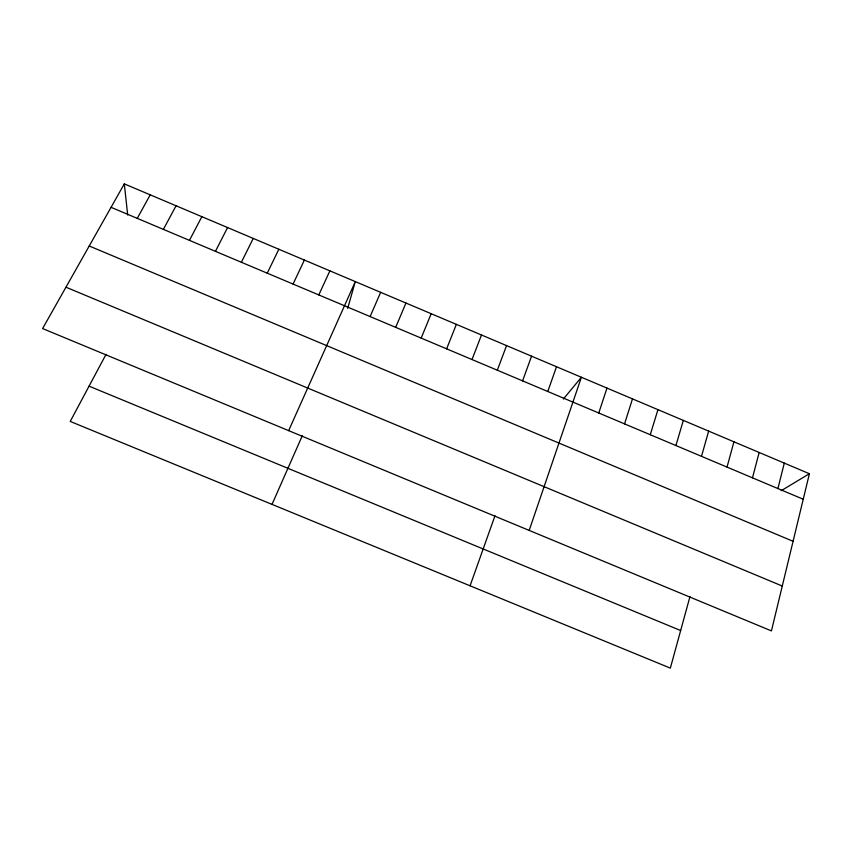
<?xml version="1.0" encoding="UTF-8"?>
<svg xmlns="http://www.w3.org/2000/svg" width="852" height="852" viewBox="0 0 852 852"><rect width="100%" height="100%" fill="white"/><g stroke="black" fill="none" stroke-linecap="round" stroke-linejoin="round"><path stroke-width="1.28" d="M809.4 473.733L771.433 630.906L42.6 328.563L124.307 183.872L809.4 473.733L781.199 490.699M777.897 488.558L784.309 463.115M752.486 477.844L759.153 452.476M689.971 596.581L670.343 668.128L70.237 421.431L106.042 354.336M727.022 467.098L733.945 441.805M347.68 308.381L355.295 281.597L288.658 430.633M701.494 456.331L708.672 431.112M675.913 445.543L683.336 420.398M650.257 434.722L657.946 409.652M624.548 423.881L632.493 398.885M598.764 413.007L606.975 388.086M529.188 530.413L581.394 377.266L563.353 399.045M547.783 391.505L556.505 366.733M470.07 585.803L495.001 515.694M522.585 380.876L531.563 356.179M497.323 370.226L506.557 345.603M472.008 359.544L481.497 334.996M446.618 348.841L456.374 324.367M421.176 338.106L431.197 313.717M395.679 327.349L405.957 303.035M370.119 316.571L380.652 292.332M272.022 504.384L302.29 435.745M318.808 294.93L329.873 270.851M293.056 284.067L304.388 260.062M267.24 273.183L278.849 249.253M241.372 262.278L253.246 238.422M215.439 251.34L227.58 227.569M189.442 240.37L201.86 216.685M163.382 229.38L176.066 205.769M137.257 218.357L150.218 194.831M89.055 386.158L680.652 630.533M65.955 287.199L782.274 586.038M89.226 245.994L793.084 541.297M111.069 207.313L803.234 499.24M124.307 183.872L127.694 215.087"/></g></svg>
